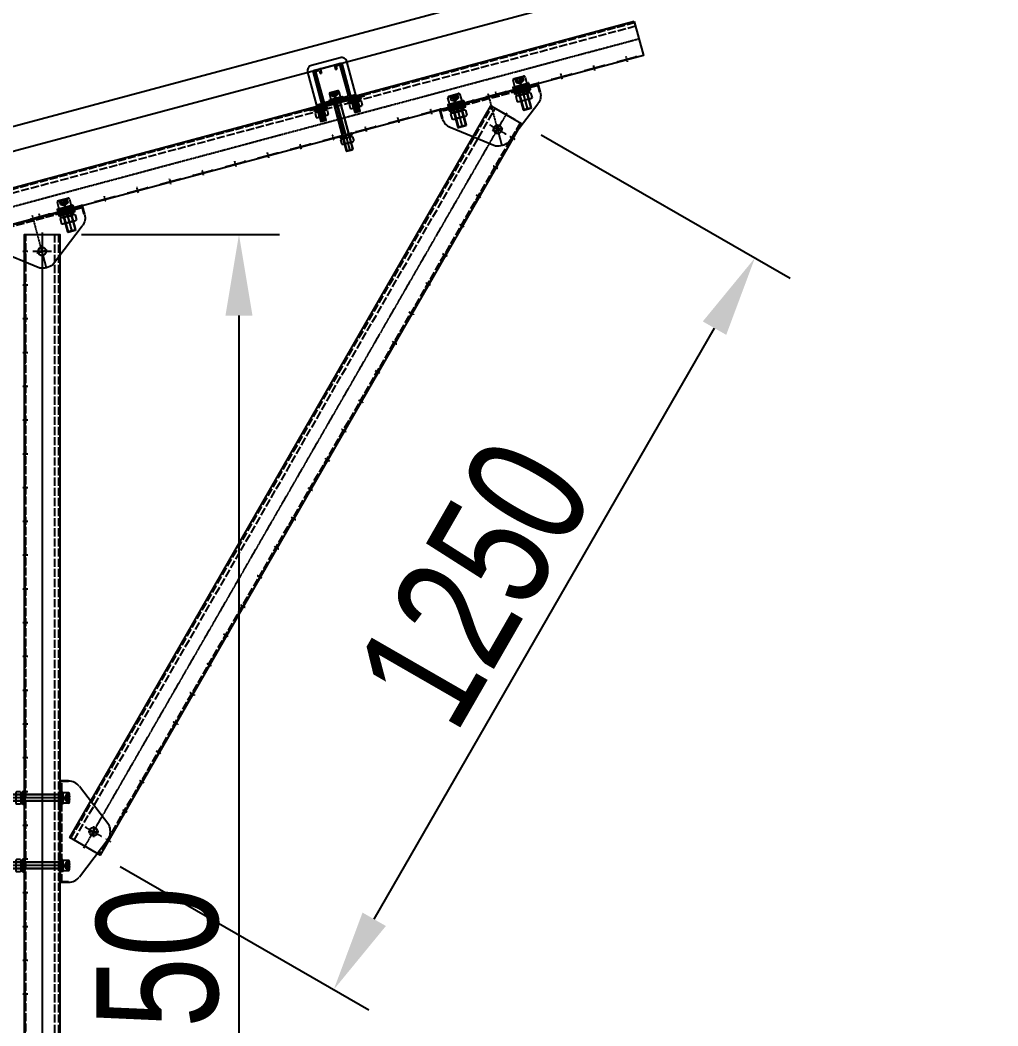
# Model space of a CAD drawing. Header units: millimetres. Extents: x -14454 to 167453, y -24 to 28032.
# Drawn here: x 49804 to 50998, y 24667 to 25894 of the extents above; entities that cross this region are included whole.
import ezdxf

# ---------------------------------------------------------------- set-up
doc = ezdxf.new("R2010")
doc.units = ezdxf.units.MM
for name, pattern in [('$0$CONTINUOUS1', [0]), ('ACAD_ISO02W100', [15, 12, -3]), ('CENTER', [50.8, 31.75, -6.35, 6.35, -6.35]), ('CENTER2', [1.125, 0.75, -0.125, 0.125, -0.125]), ('CONTINUOUS1', [0]), ('DASH', [0.35, 0.25, -0.1]), ('DASHED', [19.05, 12.7, -6.35])]:
    doc.linetypes.add(name, pattern=pattern)
for name, color, linetype in [('$0$003_THICK', 7, '$0$CONTINUOUS1'), ('003_THICK', 7, 'CONTINUOUS1'), ('cushician', 7, 'Continuous'), ('CY_生产图', 7, 'Continuous'), ('E-BUSB', 1, 'Continuous'), ('中心线', 1, 'CENTER2'), ('图块替换', 7, 'Continuous'), ('粗线', 7, 'Continuous'), ('组件', 4, 'Continuous'), ('细线', 3, 'DASH'), ('虚线', 3, 'ACAD_ISO02W100')]:
    doc.layers.add(name, color=color, linetype=linetype)
doc.layers.add('轮廓线', color=7, linetype='Continuous', lineweight=35)
doc.styles.add('标准', font='MS PGothic.ttf', dxfattribs={"width": 0.8})
doc.dimstyles.new('plan', dxfattribs={"dimscale": 60, "dimtxt": 3, "dimasz": 1, "dimexe": 1, "dimexo": 1, "dimgap": 0.5, "dimtad": 1, "dimdec": 0, "dimzin": 0, "dimdsep": 46, "dimtxsty": '标准', "dimcen": 0, "dimclrd": 3, "dimclre": 3, "dimclrt": 7, "dimadec": 0, "dimazin": 0, "dimtfac": 1, "dimtdec": 0, "dimtofl": 0, "dimtmove": 0, "dimatfit": 3, "dimfxl": 0, "dimtolj": 1, "dimtzin": 0, "dimlwe": -1, "dimarcsym": 0})

# ---------------------------------------------------------------- blocks, each defined once
blk = doc.blocks.new('*D376')
at = {"color": 3, "transparency": 16777216}
for p, q in [((37185.5, -756), (37098.7, -517.5)), ((35776, -1269.3), (35689.1, -1030.5))]:
    blk.add_line(p, q, dxfattribs=at)
at = {"color": 3, "lineweight": -2, "transparency": 16777216}
blk.add_line((35766, -1066.4), (37062.8, -594.4), dxfattribs=at)
at = {"color": 3, "transparency": 16777216}
for points in [[(37059.4, -585), (37066.2, -603.8), (37119.2, -573.9)], [(35762.6, -1057), (35769.4, -1075.8), (35709.6, -1086.9)]]:
    blk.add_solid(points, dxfattribs=at)
at = {"layer": 'Defpoints', "color": 0, "transparency": 16777216}
for p in [(37119.2, -573.9), (37206, -812.3, 2.3), (35796.6, -1325.7, 2.3)]:
    blk.add_point(p, dxfattribs=at)
at = {"color": 7, "transparency": 16777216, "insert": (36373.4, -717.6), "char_height": 180, "attachment_point": 5, "rotation": 20, "style": '标准'}
blk.add_mtext('\\A1;1500', dxfattribs=at)
blk = doc.blocks.new('zj6510012312311A$C3C46345F')
at = {"layer": '粗线'}
for p, q in [((0, 51), (0, 1)), ((1, 52), (9, 52)), ((2, 49), (2, 3)), ((3, 50), (7, 50)), ((8, 49), (8, 44.9)), ((8, 44.9), (10, 44.9)), ((10, 51), (10, 44.9)), ((31.3, 51), (31.3, 44.9)), ((31.3, 44.9), (33.3, 44.9)), ((32.3, 52), (40.3, 52)), ((33.3, 49), (33.3, 44.9)), ((34.3, 50), (38.3, 50)), ((39.3, 49), (39.3, 3)), ((41.3, 51), (41.3, 1)), ((1, 0), (40.3, 0)), ((3, 2), (38.3, 2))]:
    blk.add_line(p, q, dxfattribs=at)
for centre, start, end in [((1, 51), 90, 180), ((3, 49), 90, 180), ((7, 49), 0, 90), ((9, 51), 0, 90), ((32.3, 51), 90, 180), ((34.3, 49), 90, 180), ((38.3, 49), 0, 90), ((40.3, 51), 0, 90), ((1, 1), 180, 270), ((3, 3), 180, 270), ((38.3, 3), 270, 0), ((40.3, 1), 270, 0)]:
    blk.add_arc(centre, 1, start, end, dxfattribs=at)
blk = doc.blocks.new('zj6510012312311A$C67153D70')
at = {"layer": '003_THICK'}
for p, q in [((1, 7.2), (1, 0.8)), ((3.3, 8), (17.1, 8)), ((5.6, 7.2), (5.6, 0.8)), ((14.8, 7.2), (14.8, 0.8)), ((19.4, 7.2), (19.4, 0.8)), ((3.3, 0), (17.1, 0))]:
    blk.add_line(p, q, dxfattribs=at)
for centre, radius, start, end in [((3.3, 4.4), 3.66, 50.8833, 129.1167), ((3.3, 3.7), 3.66, 230.8833, 309.1167), ((10.2, -5.4), 13.4, 69.8555, 110.1445), ((10.2, 13.4), 13.4, 249.8555, 290.1445), ((17.1, 4.4), 3.66, 50.8833, 129.1167), ((17.1, 3.7), 3.66, 230.8833, 309.1167)]:
    blk.add_arc(centre, radius, start, end, dxfattribs=at)
at = {"layer": 'cushician'}
for p, q in [((2.2, 8), (2.2, 11)), ((2.2, 8), (18.2, 8)), ((18.2, 8), (18.2, 11))]:
    blk.add_line(p, q, dxfattribs=at)
blk.add_lwpolyline([(0, 13), (20, 13), (20, 11), (0, 11)], close=True, dxfattribs=at)
at = {"layer": '细线', "color": 2}
for p, q in [((8.3, 8), (10, 11)), ((9.7, 8), (11.4, 11))]:
    blk.add_line(p, q, dxfattribs=at)
blk = doc.blocks.new('zj65100竖装压块')
for p, q in [((291899.2, 884520.6, 0), (291899.2, 884520.6, 0)), ((291908.8, 884487.7, 0), (291908.8, 884479.4, 0)), ((291908.8, 884479.4, 0), (291923.8, 884479.4, 0)), ((291922.1, 884489.4, 0), (291910.5, 884489.4, 0)), ((291911.3, 884479.4, 0), (291911.3, 884400.2, 0)), ((291916.3, 884489.4, 0), (291916.3, 884489.4, 0)), ((291921.3, 884479.4, 0), (291921.3, 884400.2, 0)), ((291923.8, 884479.4, 0), (291923.8, 884487.7, 0)), ((291911.3, 884476.9, 0), (291921.3, 884476.9, 0)), ((291911.3, 884400.2, 0), (291921.3, 884400.2, 0)), ((291911.3, 884400.2, 0), (291911.9, 884399.4, 0)), ((291911.9, 884399.4, 0), (291920.7, 884399.4, 0)), ((291921.3, 884400.2, 0), (291920.7, 884399.4, 0))]:
    blk.add_line(p, q)
at = {"color": 3}
for p, q in [((291911.9, 884476.9, 0), (291911.3, 884479.4, 0)), ((291920.7, 884476.9, 0), (291921.3, 884479.4, 0)), ((291911.9, 884476.9, 0), (291911.9, 884400.2, 0)), ((291920.7, 884476.9, 0), (291920.7, 884400.2, 0))]:
    blk.add_line(p, q, dxfattribs=at)
at = {"color": 3, "linetype": 'DASHED'}
for p, q in [((291911.5, 884484.4, 0), (291911.5, 884489.4, 0)), ((291911.5, 884484.4, 0), (291916.3, 884481.6, 0)), ((291913.9, 884489.4, 0), (291913.9, 884484.4, 0)), ((291921.1, 884484.4, 0), (291916.3, 884481.6, 0)), ((291918.7, 884489.4, 0), (291918.7, 884484.4, 0)), ((291921.1, 884489.4, 0), (291921.1, 884484.4, 0))]:
    blk.add_line(p, q, dxfattribs=at)
at = {"color": 1, "linetype": 'CENTER', "ltscale": 9}
blk.add_line((291916.3, 884489.4, 0), (291916.3, 884399.4, 0), dxfattribs=at)
at = {"elevation": 0}
blk.add_lwpolyline([(291906.3, 884479.4), (291926.3, 884479.4), (291926.3, 884477.7), (291906.3, 884477.7)], close=True, dxfattribs=at)
for centre, start, end in [((291910.5, 884487.7, 0), 90, 180), ((291922.1, 884487.7, 0), 0, 90)]:
    blk.add_arc(centre, 1.67, start, end)
at = {"color": 3, "linetype": 'DASHED'}
for centre in [(291916.3, 884494.1, 0), (291916.3, 884489.1, 0)]:
    blk.add_arc(centre, 5.32, 243.0947, 296.9053, dxfattribs=at)
at = {"layer": 'E-BUSB'}
blk.add_line((291916.3, 884476, 0), (291916.3, 884399.4, 0), dxfattribs=at)
at = {"layer": '粗线'}
for name, p in [('zj6510012312311A$C3C46345F', (291895.7, 884475.7, 0)), ('zj6510012312311A$C67153D70', (291906.3, 884410.7, 0))]:
    blk.add_blockref(name, p, dxfattribs=at)
blk = doc.blocks.new('zj65100VFDFDBGdgrtedfghM8X105U型压块螺栓')
for p, q in [((-2155796166.540478, -2296044651.556607), (-2155796174.540479, -2296044651.556607)), ((-2155796166.540478, -2296044652.556607), (-2155796174.540479, -2296044652.556607)), ((-2155796166.540478, -2296044653.556607), (-2155796174.540479, -2296044653.556607)), ((-2155796166.540478, -2296044654.556606), (-2155796174.540479, -2296044654.556606)), ((-2155796166.540478, -2296044655.556607), (-2155796174.540479, -2296044655.556607)), ((-2155796166.540478, -2296044656.556607), (-2155796174.540479, -2296044656.556607)), ((-2155796114.540479, -2296044652.556608), (-2155796122.540479, -2296044652.556607)), ((-2155796114.540478, -2296044653.556607), (-2155796122.540479, -2296044653.556606)), ((-2155796114.540478, -2296044654.556606), (-2155796122.540479, -2296044654.556606)), ((-2155796114.540478, -2296044656.556607), (-2155796122.540479, -2296044656.556607)), ((-2155796114.540478, -2296044651.556607), (-2155796122.540478, -2296044651.556607)), ((-2155796114.540479, -2296044655.556607), (-2155796122.540478, -2296044655.556607)), ((-2155796166.540478, -2296044659.556607), (-2155796174.540479, -2296044659.556607)), ((-2155796166.540478, -2296044660.556607), (-2155796174.540479, -2296044660.556607)), ((-2155796166.540478, -2296044661.556607), (-2155796174.540479, -2296044661.556607)), ((-2155796166.540478, -2296044662.556606), (-2155796174.540479, -2296044662.556606)), ((-2155796166.540478, -2296044664.556606), (-2155796174.540479, -2296044664.556607)), ((-2155796166.540478, -2296044668.556607), (-2155796174.540479, -2296044668.556607)), ((-2155796166.540478, -2296044669.556607), (-2155796174.540479, -2296044669.556607)), ((-2155796166.540478, -2296044670.556606), (-2155796174.540479, -2296044670.556606)), ((-2155796166.540478, -2296044671.556606), (-2155796174.540479, -2296044671.556607)), ((-2155796166.540478, -2296044657.556608), (-2155796174.540478, -2296044657.556607)), ((-2155796166.540478, -2296044658.556607), (-2155796174.540478, -2296044658.556607)), ((-2155796166.540479, -2296044663.556607), (-2155796174.540478, -2296044663.556607)), ((-2155796166.540478, -2296044665.556607), (-2155796174.540478, -2296044665.556608)), ((-2155796166.540478, -2296044666.556607), (-2155796174.540478, -2296044666.556607)), ((-2155796166.540478, -2296044667.556607), (-2155796174.540478, -2296044667.556607)), ((-2155796114.540479, -2296044657.556608), (-2155796122.540479, -2296044657.556607)), ((-2155796114.540478, -2296044659.556607), (-2155796122.540479, -2296044659.556607)), ((-2155796114.540479, -2296044660.556607), (-2155796122.540479, -2296044660.556607)), ((-2155796114.540478, -2296044665.556608), (-2155796122.540479, -2296044665.556607)), ((-2155796114.540478, -2296044666.556607), (-2155796122.540479, -2296044666.556607)), ((-2155796114.540479, -2296044671.556607), (-2155796122.540479, -2296044671.556606)), ((-2155796114.540478, -2296044658.556607), (-2155796122.540478, -2296044658.556607)), ((-2155796114.540479, -2296044661.556607), (-2155796122.540478, -2296044661.556606)), ((-2155796114.540478, -2296044662.556606), (-2155796122.540478, -2296044662.556606)), ((-2155796114.540478, -2296044663.556607), (-2155796122.540478, -2296044663.556607)), ((-2155796114.540478, -2296044664.556607), (-2155796122.540478, -2296044664.556607)), ((-2155796114.540478, -2296044667.556607), (-2155796122.540478, -2296044667.556607)), ((-2155796114.540479, -2296044668.556607), (-2155796122.540478, -2296044668.556607)), ((-2155796114.540479, -2296044669.556607), (-2155796122.540478, -2296044669.556607)), ((-2155796114.540478, -2296044670.556607), (-2155796122.540478, -2296044670.556606)), ((-2155796166.540478, -2296044672.556607), (-2155796174.540479, -2296044672.556606)), ((-2155796166.540478, -2296044673.556606), (-2155796174.540479, -2296044673.556607)), ((-2155796166.540478, -2296044674.556607), (-2155796174.540478, -2296044674.556608)), ((-2155796166.540479, -2296044675.556607), (-2155796174.540478, -2296044675.556607)), ((-2155796114.540478, -2296044672.556607), (-2155796122.540479, -2296044672.556607)), ((-2155796114.540478, -2296044675.556608), (-2155796122.540479, -2296044675.556607)), ((-2155796114.540478, -2296044673.556607), (-2155796122.540478, -2296044673.556607)), ((-2155796114.540478, -2296044674.556608), (-2155796122.540478, -2296044674.556607))]:
    blk.add_line(p, q)
blk.add_lwpolyline([(-2155796122.540479, -2296044676.584091), (-2155796114.540478, -2296044676.584092), (-2155796114.540478, -2296044600.556607, 0.4142135624), (-2155796122.540479, -2296044592.556607), (-2155796166.540478, -2296044592.556607, 0.4142135624), (-2155796174.540479, -2296044600.556607), (-2155796174.540479, -2296044676.584093), (-2155796166.540478, -2296044676.584092), (-2155796166.540478, -2296044601.556607, -0.4142135592), (-2155796165.540479, -2296044600.556607), (-2155796123.540479, -2296044600.556606, -0.4142135656), (-2155796122.540478, -2296044601.556607), (-2155796122.540478, -2296044676.584093)], format="xyb")
blk = doc.blocks.new('zj65100VFDFDBGdgrtedfghA$C67153D70')
at = {"layer": '003_THICK'}
for p, q in [((1, 7.2), (1, 0.8)), ((3.3, 8), (17.1, 8)), ((5.6, 7.2), (5.6, 0.8)), ((14.8, 7.2), (14.8, 0.8)), ((19.4, 7.2), (19.4, 0.8)), ((3.3, 0), (17.1, 0))]:
    blk.add_line(p, q, dxfattribs=at)
for centre, radius, start, end in [((3.3, 4.4), 3.66, 50.8833, 129.1167), ((3.3, 3.7), 3.66, 230.8833, 309.1167), ((10.2, -5.4), 13.4, 69.8555, 110.1445), ((10.2, 13.4), 13.4, 249.8555, 290.1445), ((17.1, 4.4), 3.66, 50.8833, 129.1167), ((17.1, 3.7), 3.66, 230.8833, 309.1167)]:
    blk.add_arc(centre, radius, start, end, dxfattribs=at)
at = {"layer": 'cushician'}
for p, q in [((2.2, 8), (2.2, 11)), ((2.2, 8), (18.2, 8)), ((18.2, 8), (18.2, 11))]:
    blk.add_line(p, q, dxfattribs=at)
blk.add_lwpolyline([(0, 13), (20, 13), (20, 11), (0, 11)], close=True, dxfattribs=at)
at = {"layer": '细线', "color": 2}
for p, q in [((8.3, 8), (10, 11)), ((9.7, 8), (11.4, 11))]:
    blk.add_line(p, q, dxfattribs=at)
blk = doc.blocks.new('zj65100VFDFDBGdgrtedfghYABAN')
for p, q in [((-27.1, -61.1), (54, -39.4)), ((-26.6, -63), (54.5, -41.3)), ((54.5, -41.3), (54, -39.4)), ((-27.1, -61.1), (-26.6, -63))]:
    blk.add_line(p, q)
at = {"rotation": 15.00001912494984}
blk.add_blockref('zj65100VFDFDBGdgrtedfghM8X105U型压块螺栓', (1488078174.1, 2775770376.2), dxfattribs=at)
at = {"layer": '粗线', "rotation": 15.00001912494987}
for p in [(32.8, -60.6), (-17.4, -74.1)]:
    blk.add_blockref('zj65100VFDFDBGdgrtedfghA$C67153D70', p, dxfattribs=at)
blk = doc.blocks.new('zj65100压板组合')
blk.add_line((35843.9, -1455.7, -11.8), (35826.6, -1408.2, -16.4))
at = {"extrusion": (-8.31842e-08, -3.4456e-08, 1), "rotation": 4.99998075181172}
blk.add_blockref('zj65100VFDFDBGdgrtedfghYABAN', (35810.4, -1360.9, -11.7), dxfattribs=at)
at = {"layer": '图块替换', "rotation": 19.99999975941452}
blk.add_blockref('zj65100竖装压块', (64024.5, -932384.4, -23.8), dxfattribs=at)
blk = doc.blocks.new('*D379')
at = {"color": 3, "lineweight": -2, "transparency": 16777216}
for p, q in [((120412.3, 624), (121014.5, 785.4)), ((120062.1, 530.2), (120296.3, 593))]:
    blk.add_line(p, q, dxfattribs=at)
at = {"color": 3, "transparency": 16777216}
for p, q in [((120462.9, 434.8), (120396.7, 682)), ((119996.4, 311.7), (119930.7, 557.1))]:
    blk.add_line(p, q, dxfattribs=at)
for points in [[(120291.2, 612.3), (120301.5, 573.6), (120412.3, 624)], [(120056.9, 549.5), (120067.3, 510.9), (119946.2, 499.1)]]:
    blk.add_solid(points, dxfattribs=at)
at = {"layer": 'Defpoints', "color": 0, "transparency": 16777216}
for p in [(120412.3, 624), (120478.5, 376.9, 0.2), (120012, 253.7, 2.3)]:
    blk.add_point(p, dxfattribs=at)
at = {"color": 7, "transparency": 16777216, "insert": (120740.3, 836.1), "char_height": 180, "attachment_point": 5, "rotation": 15, "style": '标准'}
blk.add_mtext('\\A1;482.5', dxfattribs=at)
blk = doc.blocks.new('*D383')
at = {"color": 3, "transparency": 16777216}
for p, q in [((120464.4, 329.2), (120176.7, 1401.9)), ((118146.3, -292.4), (117858.6, 780.3))]:
    blk.add_line(p, q, dxfattribs=at)
at = {"color": 3, "lineweight": -2, "transparency": 16777216}
blk.add_line((117990.1, 753.5), (120076.4, 1312.9), dxfattribs=at)
at = {"color": 3, "transparency": 16777216}
for points in [[(120071.2, 1332.2), (120081.5, 1293.6), (120192.3, 1344)], [(117984.9, 772.8), (117995.3, 734.2), (117874.2, 722.4)]]:
    blk.add_solid(points, dxfattribs=at)
at = {"layer": 'Defpoints', "color": 0, "transparency": 16777216}
for p in [(120192.3, 1344), (120479.9, 271.3, 0.1), (118161.8, -350.3, 0.1)]:
    blk.add_point(p, dxfattribs=at)
at = {"color": 7, "transparency": 16777216, "insert": (119002.1, 1149.1), "char_height": 180, "attachment_point": 5, "rotation": 15.0107, "style": '标准'}
blk.add_mtext('\\A1;2400', dxfattribs=at)
blk = doc.blocks.new('zj65100ZDFRWGdgrtedfghWDVBTBXDVDFGTHTRFGTRHdghjdgyuA$C67153D70')
at = {"layer": '003_THICK'}
for p, q in [((1, 7.2), (1, 0.8)), ((3.3, 8), (17.1, 8)), ((5.6, 7.2), (5.6, 0.8)), ((14.8, 7.2), (14.8, 0.8)), ((19.4, 7.2), (19.4, 0.8)), ((3.3, 0), (17.1, 0))]:
    blk.add_line(p, q, dxfattribs=at)
for centre, radius, start, end in [((3.3, 4.4), 3.66, 50.8833, 129.1167), ((3.3, 3.7), 3.66, 230.8833, 309.1167), ((10.2, -5.4), 13.4, 69.8555, 110.1445), ((10.2, 13.4), 13.4, 249.8555, 290.1445), ((17.1, 4.4), 3.66, 50.8833, 129.1167), ((17.1, 3.7), 3.66, 230.8833, 309.1167)]:
    blk.add_arc(centre, radius, start, end, dxfattribs=at)
at = {"layer": 'cushician'}
for p, q in [((2.2, 8), (2.2, 11)), ((2.2, 8), (18.2, 8)), ((18.2, 8), (18.2, 11))]:
    blk.add_line(p, q, dxfattribs=at)
blk.add_lwpolyline([(0, 13), (20, 13), (20, 11), (0, 11)], close=True, dxfattribs=at)
at = {"layer": '细线', "color": 2}
for p, q in [((8.3, 8), (10, 11)), ((9.7, 8), (11.4, 11))]:
    blk.add_line(p, q, dxfattribs=at)
blk = doc.blocks.new('zj65100ZDFRWGDSFGFG')
for p, q in [((-48.3, 6.2), (-49.3, 5.4)), ((-49.3, -5.4), (-49.3, 5.4)), ((-48.3, -6.2), (-48.3, 6.2)), ((-12.3, 6.2), (-48.3, 6.2)), ((-15.4, -6.2), (-15.4, 6.2)), ((-12.3, 9.2), (-2.1, 9.2)), ((-12.3, -9.2), (-12.3, 9.2)), ((0, 7.2), (0, -7.2)), ((0, 0), (0, 0)), ((-48.3, -6.2), (-49.3, -5.4)), ((-12.3, -6.2), (-48.3, -6.2)), ((-2.1, -9.2), (-12.3, -9.2))]:
    blk.add_line(p, q)
at = {"color": 1, "linetype": 'CENTER', "ltscale": 9}
blk.add_line((0, 0), (-49.3, 0), dxfattribs=at)
at = {"color": 3}
for p, q in [((-15.4, 5.4), (-48.3, 5.4)), ((-15.4, 5.4), (-12.3, 6.2)), ((-15.4, -5.4), (-48.3, -5.4)), ((-15.4, -5.4), (-12.3, -6.2))]:
    blk.add_line(p, q, dxfattribs=at)
at = {"color": 3, "linetype": 'DASHED'}
for p, q in [((-6.2, 5.9), (-9.6, 0)), ((0, 5.9), (-6.2, 5.9)), ((0, 3), (-6.2, 3)), ((-6.2, -5.9), (-9.6, 0)), ((0, -3), (-6.2, -3)), ((-6.2, -5.9), (0, -5.9))]:
    blk.add_line(p, q, dxfattribs=at)
at = {"elevation": 0}
blk.add_lwpolyline([(-12.3, -12.3), (-12.3, 12.3), (-14.4, 12.3), (-14.4, -12.3)], close=True, dxfattribs=at)
at = {"color": 3, "linetype": 'DASHED'}
for centre in [(-0.3, 0), (5.8, 0)]:
    blk.add_arc(centre, 6.55, 153.0947, 206.9053, dxfattribs=at)
for centre, start, end in [((-2.1, 7.2), 0, 90), ((-2.1, -7.2), 270, 0)]:
    blk.add_arc(centre, 2.05, start, end)
at = {"layer": 'E-BUSB'}
blk.add_line((-16.4, 0), (-49.3, 0, 0), dxfattribs=at)
blk = doc.blocks.new('zj65100xx铰接件')
at = {"color": 2, "const_width": 3}
for points in [[(-2153537970.59726, -2295827559.698594), (-2153537945.597261, -2295827559.698595)], [(-2153537870.59726, -2295827559.698595), (-2153537845.59726, -2295827559.698594)]]:
    blk.add_lwpolyline(points, dxfattribs=at)
for points in [[(-2153537970.59726, -2295827558.198595), (-2153537945.59726, -2295827558.198594), (-2153537945.59726, -2295827561.198595), (-2153537970.59726, -2295827561.198596)], [(-2153537870.59726, -2295827558.198595), (-2153537845.59726, -2295827558.198595), (-2153537845.59726, -2295827561.198595), (-2153537870.59726, -2295827561.198596)]]:
    blk.add_lwpolyline(points, close=True)
blk.add_circle((-2153537908.09726, -2295827511.198595), 6)
at = {"layer": '中心线', "ltscale": 0.8}
for p, q in [((-2153537908.09726, -2295827486.198596), (-2153537908.09726, -2295827566.198595)), ((-2153537916.09726, -2295827511.198595), (-2153537900.09726, -2295827511.198595)), ((-2153537908.09726, -2295827503.198595), (-2153537908.09726, -2295827519.198595))]:
    blk.add_line(p, q, dxfattribs=at)
at = {"layer": '中心线', "ltscale": 0.5}
for p, q in [((-2153537970.59726, -2295827558.198595), (-2153537970.59726, -2295827561.198596)), ((-2153537958.09726, -2295827551.55407), (-2153537958.09726, -2295827567.675128)), ((-2153537945.59726, -2295827558.198594), (-2153537945.59726, -2295827561.198595)), ((-2153537870.59726, -2295827558.198595), (-2153537870.59726, -2295827561.198596)), ((-2153537858.09726, -2295827551.690664), (-2153537858.09726, -2295827567.811723)), ((-2153537845.59726, -2295827558.198595), (-2153537845.59726, -2295827561.198595))]:
    blk.add_line(p, q, dxfattribs=at)
at = {"layer": '粗线'}
for p, q in [((-2153537917.987519, -2295827488.238134), (-2153537975.272489, -2295827532.194437)), ((-2153537898.207001, -2295827488.238134), (-2153537840.922031, -2295827532.194437))]:
    blk.add_line(p, q, dxfattribs=at)
for centre, radius, start, end in [((-2153537908.09726, -2295827511.198595), 25, 66.695899754, 113.304070619), ((-2153537963.09726, -2295827548.061503), 20, 127.499981619, 180), ((-2153537853.09726, -2295827548.061503), 20, 0, 52.500012963)]:
    blk.add_arc(centre, radius, start, end, dxfattribs=at)
at = {"layer": '虚线'}
blk.add_line((-2153537833.09726, -2295827558.198595), (-2153537983.09726, -2295827558.198595), dxfattribs=at)
at = {"layer": '轮廓线'}
for p, q in [((-2153537983.09726, -2295827548.061502), (-2153537983.09726, -2295827561.198596)), ((-2153537833.097261, -2295827548.061503), (-2153537833.09726, -2295827561.198596)), ((-2153537983.09726, -2295827561.198596), (-2153537833.09726, -2295827561.198596))]:
    blk.add_line(p, q, dxfattribs=at)
at = {"xscale": -1, "rotation": 90.00001030603163}
for p in [(-2153537958.097258, -2295827577.57193, 0), (-2153537858.097258, -2295827577.57193, 0)]:
    blk.add_blockref('zj65100ZDFRWGDSFGFG', p, dxfattribs=at)
at = {"layer": '粗线', "xscale": 1.232000193967497, "yscale": 1.232000193967497, "zscale": 1.232000193967497, "rotation": 180.0000057232714}
for p in [(-2153537945.77708, -2295827542.133375, -0.000062), (-2153537845.77708, -2295827542.133375, -0.000062)]:
    blk.add_blockref('zj65100ZDFRWGdgrtedfghWDVBTBXDVDFGTHTRFGTRHdghjdgyuA$C67153D70', p, dxfattribs=at)
blk = doc.blocks.new('*D423')
at = {"layer": '$0$003_THICK', "color": 3, "transparency": 16777216}
for p, q in [((8094.5, 3591.4), (8387.5, 3591.4)), ((8093, 1241.4), (8387.5, 1241.4))]:
    blk.add_line(p, q, dxfattribs=at)
at = {"layer": '$0$003_THICK', "color": 3, "lineweight": -2, "transparency": 16777216}
blk.add_line((8327.5, 3471.4), (8327.5, 1361.4), dxfattribs=at)
at = {"layer": '$0$003_THICK', "color": 3, "transparency": 16777216}
for points in [[(8307.5, 3471.4), (8347.5, 3471.4), (8327.5, 3591.4)], [(8307.5, 1361.4), (8347.5, 1361.4), (8327.5, 1241.4)]]:
    blk.add_solid(points, dxfattribs=at)
at = {"layer": 'Defpoints', "color": 0, "transparency": 16777216}
for p in [(8034.5, 3591.4, 4.3), (8033, 1241.4, 4.3), (8327.5, 1241.4)]:
    blk.add_point(p, dxfattribs=at)
at = {"layer": '$0$003_THICK', "color": 7, "transparency": 16777216, "insert": (8207.5, 2416.4), "char_height": 180, "attachment_point": 5, "rotation": 90, "style": '标准'}
blk.add_mtext('\\A1;2350', dxfattribs=at)
blk = doc.blocks.new('zj65100ULZ 2350')
at = {"elevation": -2.4}
blk.add_lwpolyline([(119871.6, -29554.9), (119819.6, -29554.9), (119819.6, -27204.9), (119871.6, -27204.9)], close=True, dxfattribs=at)
at = {"color": 3, "const_width": 2, "elevation": -2.4}
for points in [[(119820.6, -27214.9), (119820.6, -27244.9)], [(119820.6, -27214.9), (119820.6, -27244.9)], [(119820.6, -27214.9), (119820.6, -27244.9)], [(119820.6, -27264.9), (119820.6, -27294.9)], [(119820.6, -27314.9), (119820.6, -27344.9)], [(119820.6, -27364.9), (119820.6, -27394.9)], [(119820.6, -27414.9), (119820.6, -27444.9)], [(119820.6, -27464.9), (119820.6, -27494.9)], [(119820.6, -27514.9), (119820.6, -27544.9)], [(119820.6, -27564.9), (119820.6, -27594.9)], [(119820.6, -27614.9), (119820.6, -27644.9)], [(119820.6, -27664.9), (119820.6, -27694.9)], [(119820.6, -27714.9), (119820.6, -27744.9)], [(119820.6, -27764.9), (119820.6, -27794.9)], [(119820.6, -27814.9), (119820.6, -27844.9)], [(119820.6, -27864.9), (119820.6, -27894.9)], [(119820.6, -27914.9), (119820.6, -27944.9)], [(119820.6, -27964.9), (119820.6, -27994.9)], [(119820.6, -28014.9), (119820.6, -28044.9)], [(119820.6, -28064.9), (119820.6, -28094.9)], [(119820.6, -28114.9), (119820.6, -28144.9)], [(119820.6, -28164.9), (119820.6, -28194.9)], [(119820.6, -28214.9), (119820.6, -28244.9)], [(119820.6, -28264.9), (119820.6, -28294.9)], [(119820.6, -28314.9), (119820.6, -28344.9)], [(119820.6, -28364.9), (119820.6, -28394.9)]]:
    blk.add_lwpolyline(points, dxfattribs=at)
blk.add_circle((119845.6, -27229.9, -2.4), 6)
at = {"layer": '中心线'}
for p, q in [((119845.6, -27201.9, -2.4), (119845.6, -29557.9, -2.4)), ((119821.6, -27214.9, -2.4), (119819.6, -27214.9, -2.4)), ((119821.6, -27214.9, -2.4), (119819.6, -27214.9, -2.4)), ((119821.6, -27214.9, -2.4), (119819.6, -27214.9, -2.4)), ((119824.6, -27229.9, -2.4), (119816.6, -27229.9, -2.4)), ((119824.6, -27229.9, -2.4), (119816.6, -27229.9, -2.4)), ((119824.6, -27229.9, -2.4), (119816.6, -27229.9, -2.4)), ((119859.6, -27229.9, -2.4), (119831.6, -27229.9, -2.4)), ((119819.6, -27244.9, -2.4), (119821.6, -27244.9, -2.4)), ((119819.6, -27244.9, -2.4), (119821.6, -27244.9, -2.4)), ((119819.6, -27244.9, -2.4), (119821.6, -27244.9, -2.4)), ((119821.6, -27264.9, -2.4), (119819.6, -27264.9, -2.4)), ((119824.6, -27279.9, -2.4), (119816.6, -27279.9, -2.4)), ((119819.6, -27294.9, -2.4), (119821.6, -27294.9, -2.4)), ((119821.6, -27314.9, -2.4), (119819.6, -27314.9, -2.4)), ((119824.6, -27329.9, -2.4), (119816.6, -27329.9, -2.4)), ((119819.6, -27344.9, -2.4), (119821.6, -27344.9, -2.4)), ((119821.6, -27364.9, -2.4), (119819.6, -27364.9, -2.4)), ((119824.6, -27379.9, -2.4), (119816.6, -27379.9, -2.4)), ((119819.6, -27394.9, -2.4), (119821.6, -27394.9, -2.4)), ((119821.6, -27414.9, -2.4), (119819.6, -27414.9, -2.4)), ((119824.6, -27429.9, -2.4), (119816.6, -27429.9, -2.4)), ((119819.6, -27444.9, -2.4), (119821.6, -27444.9, -2.4)), ((119821.6, -27464.9, -2.4), (119819.6, -27464.9, -2.4)), ((119824.6, -27479.9, -2.4), (119816.6, -27479.9, -2.4)), ((119819.6, -27494.9, -2.4), (119821.6, -27494.9, -2.4)), ((119821.6, -27514.9, -2.4), (119819.6, -27514.9, -2.4)), ((119824.6, -27529.9, -2.4), (119816.6, -27529.9, -2.4)), ((119819.6, -27544.9, -2.4), (119821.6, -27544.9, -2.4)), ((119821.6, -27564.9, -2.4), (119819.6, -27564.9, -2.4)), ((119824.6, -27579.9, -2.4), (119816.6, -27579.9, -2.4)), ((119819.6, -27594.9, -2.4), (119821.6, -27594.9, -2.4)), ((119821.6, -27614.9, -2.4), (119819.6, -27614.9, -2.4)), ((119824.6, -27629.9, -2.4), (119816.6, -27629.9, -2.4)), ((119819.6, -27644.9, -2.4), (119821.6, -27644.9, -2.4)), ((119821.6, -27664.9, -2.4), (119819.6, -27664.9, -2.4)), ((119824.6, -27679.9, -2.4), (119816.6, -27679.9, -2.4)), ((119819.6, -27694.9, -2.4), (119821.6, -27694.9, -2.4)), ((119821.6, -27714.9, -2.4), (119819.6, -27714.9, -2.4)), ((119824.6, -27729.9, -2.4), (119816.6, -27729.9, -2.4)), ((119819.6, -27744.9, -2.4), (119821.6, -27744.9, -2.4)), ((119821.6, -27764.9, -2.4), (119819.6, -27764.9, -2.4)), ((119824.6, -27779.9, -2.4), (119816.6, -27779.9, -2.4)), ((119819.6, -27794.9, -2.4), (119821.6, -27794.9, -2.4)), ((119821.6, -27814.9, -2.4), (119819.6, -27814.9, -2.4)), ((119824.6, -27829.9, -2.4), (119816.6, -27829.9, -2.4)), ((119819.6, -27844.9, -2.4), (119821.6, -27844.9, -2.4)), ((119821.6, -27864.9, -2.4), (119819.6, -27864.9, -2.4)), ((119824.6, -27879.9, -2.4), (119816.6, -27879.9, -2.4)), ((119819.6, -27894.9, -2.4), (119821.6, -27894.9, -2.4)), ((119821.6, -27914.9, -2.4), (119819.6, -27914.9, -2.4)), ((119824.6, -27929.9, -2.4), (119816.6, -27929.9, -2.4)), ((119819.6, -27944.9, -2.4), (119821.6, -27944.9, -2.4)), ((119821.6, -27964.9, -2.4), (119819.6, -27964.9, -2.4)), ((119824.6, -27979.9, -2.4), (119816.6, -27979.9, -2.4)), ((119819.6, -27994.9, -2.4), (119821.6, -27994.9, -2.4)), ((119821.6, -28014.9, -2.4), (119819.6, -28014.9, -2.4)), ((119824.6, -28029.9, -2.4), (119816.6, -28029.9, -2.4)), ((119819.6, -28044.9, -2.4), (119821.6, -28044.9, -2.4)), ((119821.6, -28064.9, -2.4), (119819.6, -28064.9, -2.4)), ((119824.6, -28079.9, -2.4), (119816.6, -28079.9, -2.4)), ((119819.6, -28094.9, -2.4), (119821.6, -28094.9, -2.4)), ((119821.6, -28114.9, -2.4), (119819.6, -28114.9, -2.4)), ((119824.6, -28129.9, -2.4), (119816.6, -28129.9, -2.4)), ((119819.6, -28144.9, -2.4), (119821.6, -28144.9, -2.4)), ((119821.6, -28164.9, -2.4), (119819.6, -28164.9, -2.4)), ((119824.6, -28179.9, -2.4), (119816.6, -28179.9, -2.4)), ((119819.6, -28194.9, -2.4), (119821.6, -28194.9, -2.4)), ((119821.6, -28214.9, -2.4), (119819.6, -28214.9, -2.4)), ((119824.6, -28229.9, -2.4), (119816.6, -28229.9, -2.4)), ((119819.6, -28244.9, -2.4), (119821.6, -28244.9, -2.4)), ((119821.6, -28264.9, -2.4), (119819.6, -28264.9, -2.4)), ((119824.6, -28279.9, -2.4), (119816.6, -28279.9, -2.4)), ((119819.6, -28294.9, -2.4), (119821.6, -28294.9, -2.4)), ((119821.6, -28314.9, -2.4), (119819.6, -28314.9, -2.4)), ((119824.6, -28329.9, -2.4), (119816.6, -28329.9, -2.4)), ((119819.6, -28344.9, -2.4), (119821.6, -28344.9, -2.4)), ((119821.6, -28364.9, -2.4), (119819.6, -28364.9, -2.4))]:
    blk.add_line(p, q, dxfattribs=at)
at = {"layer": '虚线', "color": 3}
blk.add_line((119821.6, -29554.9, -2.4), (119821.6, -27204.9, -2.4), dxfattribs=at)
at = {"layer": '虚线'}
for p, q in [((119864.1, -27204.9, -2.4), (119864.1, -29554.9, -2.4)), ((119869.6, -27204.9, -2.4), (119869.6, -29554.9, -2.4))]:
    blk.add_line(p, q, dxfattribs=at)
blk = doc.blocks.new('zj65100A$C43CF2176')
for p, q in [((14.6, 90, 0), (2.9, 90, 0)), ((8.7, 90, 0), (8.7, 90, 0)), ((1.2, 88.3, 0), (1.2, 80, 0)), ((1.2, 80, 0), (16.2, 80, 0)), ((3.7, 80, 0), (3.7, 0.8, 0)), ((3.7, 77.5, 0), (13.7, 77.5, 0)), ((13.7, 80, 0), (13.7, 0.8, 0)), ((16.2, 80, 0), (16.2, 88.3, 0)), ((3.7, 0.8, 0), (13.7, 0.8, 0)), ((3.7, 0.8, 0), (4.4, 0, 0)), ((13.7, 0.8, 0), (13.1, 0, 0)), ((4.4, 0, 0), (13.1, 0, 0))]:
    blk.add_line(p, q)
at = {"color": 3, "linetype": 'DASHED'}
for p, q in [((3.9, 85, 0), (3.9, 90, 0)), ((6.3, 90, 0), (6.3, 85, 0)), ((11.2, 90, 0), (11.2, 85, 0)), ((13.6, 90, 0), (13.6, 85, 0)), ((3.9, 85, 0), (8.7, 82.2, 0)), ((13.6, 85, 0), (8.7, 82.2, 0))]:
    blk.add_line(p, q, dxfattribs=at)
at = {"color": 1, "linetype": 'CENTER', "ltscale": 9}
blk.add_line((8.7, 90, 0), (8.7, 0, 0), dxfattribs=at)
at = {"color": 3}
for p, q in [((4.4, 77.5, 0), (3.7, 80, 0)), ((4.4, 77.5, 0), (4.4, 0.8, 0)), ((13.1, 77.5, 0), (13.7, 80, 0)), ((13.1, 77.5, 0), (13.1, 0.8, 0))]:
    blk.add_line(p, q, dxfattribs=at)
at = {"elevation": 0}
blk.add_lwpolyline([(0, 80), (17.5, 80), (17.5, 78.3), (0, 78.3)], close=True, dxfattribs=at)
for centre, start, end in [((2.9, 88.3, 0), 90, 180), ((14.6, 88.3, 0), 0, 90)]:
    blk.add_arc(centre, 1.67, start, end)
at = {"color": 3, "linetype": 'DASHED'}
for centre in [(8.7, 94.7, 0), (8.7, 89.7, 0)]:
    blk.add_arc(centre, 5.32, 243.0947, 296.9053, dxfattribs=at)
at = {"layer": 'E-BUSB'}
blk.add_line((8.7, 76.7, 0), (8.7, 0, 0), dxfattribs=at)
blk = doc.blocks.new('zj65100A$C67153D70')
at = {"layer": '003_THICK'}
for p, q in [((1, 7.2), (1, 0.8)), ((3.3, 8), (17.1, 8)), ((5.6, 7.2), (5.6, 0.8)), ((14.8, 7.2), (14.8, 0.8)), ((19.4, 7.2), (19.4, 0.8)), ((3.3, 0), (17.1, 0))]:
    blk.add_line(p, q, dxfattribs=at)
for centre, radius, start, end in [((3.3, 4.4), 3.66, 50.8833, 129.1167), ((3.3, 3.7), 3.66, 230.8833, 309.1167), ((10.2, -5.4), 13.4, 69.8555, 110.1445), ((10.2, 13.4), 13.4, 249.8555, 290.1445), ((17.1, 4.4), 3.66, 50.8833, 129.1167), ((17.1, 3.7), 3.66, 230.8833, 309.1167)]:
    blk.add_arc(centre, radius, start, end, dxfattribs=at)
at = {"layer": 'cushician'}
for p, q in [((2.2, 8), (2.2, 11)), ((2.2, 8), (18.2, 8)), ((18.2, 8), (18.2, 11))]:
    blk.add_line(p, q, dxfattribs=at)
blk.add_lwpolyline([(0, 13), (20, 13), (20, 11), (0, 11)], close=True, dxfattribs=at)
at = {"layer": '细线', "color": 2}
for p, q in [((8.3, 8), (10, 11)), ((9.7, 8), (11.4, 11))]:
    blk.add_line(p, q, dxfattribs=at)
blk = doc.blocks.new('zj651001672052425', base_point=(37864, 7567.5))
blk.add_circle((37989.4, 7642.5, -24.4), 6)
at = {"layer": '中心线', "ltscale": 0.8}
for p, q in [((37997.4, 7642.5, -24.4), (37981.4, 7642.5, -24.4)), ((37989.4, 7650.5, -24.4), (37989.4, 7634.5, -24.4))]:
    blk.add_line(p, q, dxfattribs=at)
at = {"layer": '粗线'}
for p, q in [((38012.3, 7652.4, -24.4), (37968.4, 7709.6, -24.4)), ((38012.3, 7632.6, -24.4), (37968.4, 7575.3, -24.4))]:
    blk.add_line(p, q, dxfattribs=at)
for centre, radius, start, end in [((37952.5, 7697.5, -24.4), 20, 37.5, 90), ((37989.4, 7642.5, -24.4), 25, 336.696, 23.304), ((37952.5, 7587.5, -24.4), 20, 270, 322.5)]:
    blk.add_arc(centre, radius, start, end, dxfattribs=at)
at = {"layer": '虚线'}
blk.add_line((37942.4, 7567.5, -24.4), (37942.4, 7717.5, -24.4), dxfattribs=at)
at = {"layer": '轮廓线'}
for p, q in [((37952.5, 7717.5, -24.4), (37939.4, 7717.5, -24.4)), ((37939.4, 7717.5, -24.4), (37939.4, 7567.5, -24.4)), ((37952.5, 7567.5, -24.4), (37939.4, 7567.5, -24.4))]:
    blk.add_line(p, q, dxfattribs=at)
at = {"layer": '粗线', "rotation": 270.0000004698744}
for name, p in [('zj65100A$C43CF2176', (37864, 7701.2, -24.4)), ('zj65100A$C67153D70', (37874.3, 7702.5, -24.4)), ('zj65100A$C43CF2176', (37864, 7601.2, -24.4)), ('zj65100A$C67153D70', (37874.3, 7602.5, -24.4))]:
    blk.add_blockref(name, p, dxfattribs=at)
blk = doc.blocks.new('zj651001670573880', base_point=(-57363.4, 85112.1))
blk.add_line((-57354.7, 85343.6, 0), (-57320.1, 85321.1, 0))
at = {"elevation": 0}
blk.add_lwpolyline([(-57319.8, 85320.9), (-57363.4, 85349.3), (-56679.9, 86395.9), (-56636.4, 86367.5)], close=True, dxfattribs=at)
at = {"color": 3, "const_width": 2, "elevation": 0}
for points in [[(-56684.5, 86387), (-56700.9, 86361.9)], [(-56711.9, 86345.1), (-56728.3, 86320)], [(-56739.2, 86303.2), (-56755.6, 86278.1)], [(-56766.5, 86261.4), (-56782.9, 86236.3)], [(-56793.9, 86219.5), (-56810.3, 86194.4)], [(-56821.2, 86177.7), (-56837.6, 86152.5)], [(-56848.6, 86135.8), (-56865, 86110.7)], [(-56875.9, 86093.9), (-56892.3, 86068.8)], [(-56903.2, 86052.1), (-56919.6, 86026.9)], [(-56930.6, 86010.2), (-56947, 85985.1)], [(-56957.9, 85968.3), (-56974.3, 85943.2)], [(-56985.3, 85926.5), (-57001.7, 85901.4)], [(-57012.6, 85884.6), (-57029, 85859.5)], [(-57039.9, 85842.7), (-57056.3, 85817.6)], [(-57067.3, 85800.9), (-57083.7, 85775.8)], [(-57094.6, 85759), (-57111, 85733.9)], [(-57094.6, 85759), (-57111, 85733.9)], [(-57121.9, 85717.2), (-57138.4, 85692)], [(-57121.9, 85717.2), (-57138.4, 85692)], [(-57121.9, 85717.2), (-57138.4, 85692)], [(-57149.3, 85675.3), (-57165.7, 85650.2)], [(-57176.6, 85633.4), (-57193, 85608.3)], [(-57176.6, 85633.4), (-57193, 85608.3)], [(-57204, 85591.6), (-57220.4, 85566.4)], [(-57231.3, 85549.7), (-57247.7, 85524.6)], [(-57258.6, 85507.8), (-57275.1, 85482.7)], [(-57286, 85466), (-57302.4, 85440.9)], [(-57313.3, 85424.1), (-57329.7, 85399)], [(-57340.7, 85382.2), (-57357.1, 85357.1)], [(-57340.7, 85382.2), (-57357.1, 85357.1)], [(-57340.7, 85382.2), (-57357.1, 85357.1)], [(-57340.7, 85382.2), (-57357.1, 85357.1)]]:
    blk.add_lwpolyline(points, dxfattribs=at)
for centre in [(-56671.8, 86360.7, 0), (-57327.9, 85356, 0)]:
    blk.add_circle(centre, 6)
at = {"layer": '中心线'}
for p, q in [((-56656.5, 86384.2, 0), (-57343.2, 85332.6, 0)), ((-56689.4, 86372.2, 0), (-56696.1, 86376.6, 0)), ((-56683.7, 86386.4, 0), (-56685.4, 86387.5, 0)), ((-56701.8, 86362.4, 0), (-56700.1, 86361.3, 0)), ((-56660.1, 86353.1, 0), (-56683.5, 86368.4, 0)), ((-56711, 86344.6, 0), (-56712.7, 86345.7, 0)), ((-56716.7, 86330.4, 0), (-56723.4, 86334.7, 0)), ((-56729.1, 86320.5, 0), (-56727.4, 86319.4, 0)), ((-56738.4, 86302.7, 0), (-56740, 86303.8, 0)), ((-56744.1, 86288.5, 0), (-56750.7, 86292.9, 0)), ((-56756.4, 86278.7, 0), (-56754.8, 86277.6, 0)), ((-56765.7, 86260.8, 0), (-56767.4, 86261.9, 0)), ((-56771.4, 86246.6, 0), (-56778.1, 86251, 0)), ((-56783.8, 86236.8, 0), (-56782.1, 86235.7, 0)), ((-56793, 86219, 0), (-56794.7, 86220.1, 0)), ((-56798.7, 86204.8, 0), (-56805.4, 86209.1, 0)), ((-56811.1, 86194.9, 0), (-56809.4, 86193.9, 0)), ((-56826.1, 86162.9, 0), (-56832.8, 86167.3, 0)), ((-56820.4, 86177.1, 0), (-56822.1, 86178.2, 0)), ((-56838.5, 86153.1, 0), (-56836.8, 86152, 0)), ((-56853.4, 86121, 0), (-56860.1, 86125.4, 0)), ((-56847.7, 86135.2, 0), (-56849.4, 86136.3, 0)), ((-56865.8, 86111.2, 0), (-56864.1, 86110.1, 0)), ((-56875.1, 86093.4, 0), (-56876.7, 86094.5, 0)), ((-56880.7, 86079.2, 0), (-56887.4, 86083.6, 0)), ((-56893.1, 86069.4, 0), (-56891.5, 86068.3, 0)), ((-56902.4, 86051.5, 0), (-56904.1, 86052.6, 0)), ((-56908.1, 86037.3, 0), (-56914.8, 86041.7, 0)), ((-56920.5, 86027.5, 0), (-56918.8, 86026.4, 0)), ((-56929.7, 86009.7, 0), (-56931.4, 86010.7, 0)), ((-56935.4, 85995.5, 0), (-56942.1, 85999.8, 0)), ((-56947.8, 85985.6, 0), (-56946.1, 85984.5, 0)), ((-56962.8, 85953.6, 0), (-56969.5, 85958, 0)), ((-56957.1, 85967.8, 0), (-56958.8, 85968.9, 0)), ((-56975.2, 85943.8, 0), (-56973.5, 85942.7, 0)), ((-56990.1, 85911.7, 0), (-56996.8, 85916.1, 0)), ((-56984.4, 85925.9, 0), (-56986.1, 85927, 0)), ((-57002.5, 85901.9, 0), (-57000.8, 85900.8, 0)), ((-57011.8, 85884.1, 0), (-57013.4, 85885.2, 0)), ((-57017.4, 85869.9, 0), (-57024.1, 85874.2, 0)), ((-57029.8, 85860, 0), (-57028.2, 85858.9, 0)), ((-57039.1, 85842.2, 0), (-57040.8, 85843.3, 0)), ((-57044.8, 85828, 0), (-57051.5, 85832.4, 0)), ((-57057.2, 85818.2, 0), (-57055.5, 85817.1, 0)), ((-57066.4, 85800.3, 0), (-57068.1, 85801.4, 0)), ((-57072.1, 85786.1, 0), (-57078.8, 85790.5, 0)), ((-57084.5, 85776.3, 0), (-57082.8, 85775.2, 0)), ((-57093.8, 85758.5, 0), (-57095.4, 85759.6, 0)), ((-57093.8, 85758.5, 0), (-57095.4, 85759.6, 0)), ((-57111.9, 85734.4, 0), (-57110.2, 85733.4, 0)), ((-57111.9, 85734.4, 0), (-57110.2, 85733.4, 0)), ((-57099.5, 85744.3, 0), (-57106.2, 85748.6, 0)), ((-57099.5, 85744.3, 0), (-57106.2, 85748.6, 0)), ((-57126.8, 85702.4, 0), (-57133.5, 85706.8, 0)), ((-57126.8, 85702.4, 0), (-57133.5, 85706.8, 0)), ((-57126.8, 85702.4, 0), (-57133.5, 85706.8, 0)), ((-57121.1, 85716.6, 0), (-57122.8, 85717.7, 0)), ((-57121.1, 85716.6, 0), (-57122.8, 85717.7, 0)), ((-57121.1, 85716.6, 0), (-57122.8, 85717.7, 0)), ((-57139.2, 85692.6, 0), (-57137.5, 85691.5, 0)), ((-57139.2, 85692.6, 0), (-57137.5, 85691.5, 0)), ((-57139.2, 85692.6, 0), (-57137.5, 85691.5, 0)), ((-57148.5, 85674.7, 0), (-57150.1, 85675.8, 0)), ((-57154.1, 85660.5, 0), (-57160.8, 85664.9, 0)), ((-57166.5, 85650.7, 0), (-57164.9, 85649.6, 0)), ((-57175.8, 85632.9, 0), (-57177.5, 85634, 0)), ((-57175.8, 85632.9, 0), (-57177.5, 85634, 0)), ((-57181.5, 85618.7, 0), (-57188.2, 85623.1, 0)), ((-57181.5, 85618.7, 0), (-57188.2, 85623.1, 0)), ((-57193.9, 85608.9, 0), (-57192.2, 85607.8, 0)), ((-57193.9, 85608.9, 0), (-57192.2, 85607.8, 0)), ((-57203.1, 85591, 0), (-57204.8, 85592.1, 0)), ((-57208.8, 85576.8, 0), (-57215.5, 85581.2, 0)), ((-57221.2, 85567, 0), (-57219.5, 85565.9, 0)), ((-57230.5, 85549.2, 0), (-57232.1, 85550.2, 0)), ((-57236.2, 85535, 0), (-57242.9, 85539.3, 0)), ((-57248.5, 85525.1, 0), (-57246.9, 85524, 0)), ((-57263.5, 85493.1, 0), (-57270.2, 85497.5, 0)), ((-57257.8, 85507.3, 0), (-57259.5, 85508.4, 0)), ((-57275.9, 85483.3, 0), (-57274.2, 85482.2, 0)), ((-57285.1, 85465.4, 0), (-57286.8, 85466.5, 0)), ((-57290.8, 85451.2, 0), (-57297.5, 85455.6, 0)), ((-57303.2, 85441.4, 0), (-57301.6, 85440.3, 0)), ((-57312.5, 85423.6, 0), (-57314.2, 85424.7, 0)), ((-57318.2, 85409.4, 0), (-57324.9, 85413.7, 0)), ((-57330.6, 85399.5, 0), (-57328.9, 85398.4, 0)), ((-57339.8, 85381.7, 0), (-57341.5, 85382.8, 0)), ((-57339.8, 85381.7, 0), (-57341.5, 85382.8, 0)), ((-57339.8, 85381.7, 0), (-57341.5, 85382.8, 0)), ((-57339.8, 85381.7, 0), (-57341.5, 85382.8, 0)), ((-57345.5, 85367.5, 0), (-57352.2, 85371.9, 0)), ((-57345.5, 85367.5, 0), (-57352.2, 85371.9, 0)), ((-57345.5, 85367.5, 0), (-57352.2, 85371.9, 0)), ((-57345.5, 85367.5, 0), (-57352.2, 85371.9, 0)), ((-57316.2, 85348.4, 0), (-57339.7, 85363.7, 0)), ((-57357.9, 85357.7, 0), (-57356.2, 85356.6, 0)), ((-57357.9, 85357.7, 0), (-57356.2, 85356.6, 0)), ((-57357.9, 85357.7, 0), (-57356.2, 85356.6, 0)), ((-57357.9, 85357.7, 0), (-57356.2, 85356.6, 0))]:
    blk.add_line(p, q, dxfattribs=at)
at = {"layer": '虚线', "color": 3}
blk.add_line((-57361.7, 85348.2, 0), (-56678.2, 86394.8, 0), dxfattribs=at)
at = {"layer": '虚线'}
for p, q in [((-56642.6, 86371.6, 0), (-57326.1, 85325, 0)), ((-56638, 86368.6, 0), (-57321.5, 85322, 0))]:
    blk.add_line(p, q, dxfattribs=at)
blk = doc.blocks.new('*D430')
at = {"layer": '$0$003_THICK', "color": 3, "transparency": 16777216}
for p, q in [((8775.2, 3738.9), (9143.6, 3526.8)), ((8151.5, 2655.6), (8519.9, 2443.5))]:
    blk.add_line(p, q, dxfattribs=at)
at = {"layer": '$0$003_THICK', "color": 3, "lineweight": -2, "transparency": 16777216}
blk.add_line((8527.8, 2577.4), (9031.7, 3452.7), dxfattribs=at)
at = {"layer": '$0$003_THICK', "color": 3, "transparency": 16777216}
for points in [[(9014.4, 3462.7), (9049.1, 3442.8), (9091.6, 3556.7)], [(8510.5, 2587.4), (8545.1, 2567.5), (8467.9, 2473.4)]]:
    blk.add_solid(points, dxfattribs=at)
at = {"layer": 'Defpoints', "color": 0, "transparency": 16777216}
for p in [(8723.2, 3768.8, -24.4), (9091.6, 3556.7), (8099.5, 2685.5, -24.4)]:
    blk.add_point(p, dxfattribs=at)
at = {"layer": '$0$003_THICK', "color": 7, "transparency": 16777216, "insert": (8675.8, 3075), "char_height": 180, "attachment_point": 5, "rotation": 60.0703, "style": '标准'}
blk.add_mtext('\\A1;1250', dxfattribs=at)
blk = doc.blocks.new('zj65100182-78组件组合')
at = {"layer": '组件', "color": 6, "elevation": -11.7}
blk.add_lwpolyline([(35355.4, -1524.4), (37671.8, -681.3), (37659.8, -648.4), (35343.4, -1491.5)], close=True, dxfattribs=at)
blk.add_blockref('zj65100压板组合', (1408.6, 512.7, -29))
dim = blk.add_linear_dim(base=(37119.2, -573.9, -21.2), p1=(35796.6, -1325.7, -18.9), p2=(37206, -812.3, -18.9), angle=20, dimstyle='plan')
dim.commit()
dim.dimension.update_dxf_attribs({"geometry": '*D376', "text_midpoint": (36373.4, -717.6, -21.2)})
blk = doc.blocks.new('zj651001672279609', base_point=(111982.52, -2073.78))
blk.add_line((120475.91, 286.23, -5.38), (114294.1, -1370.18, -5.52))
at = {"elevation": -5.52}
blk.add_lwpolyline([(120475.91, 286.23), (120489.37, 236), (118171.04, -385.19), (118157.58, -334.96)], close=True, dxfattribs=at)
at = {"layer": '中心线'}
for p, q in [((120482.9, 260.15, -5.38), (118164.57, -361.04, -5.42)), ((120450.22, 227.58, 0.13), (120450.74, 225.65, 0.13)), ((120450.22, 227.58, 0.15), (120450.74, 225.65, 0.15)), ((120466, 226.64, 0.13), (120463.93, 234.36, 0.13)), ((120466, 226.64, 0.15), (120463.93, 234.36, 0.15)), ((120479.71, 233.42, 0.13), (120479.2, 235.35, 0.13)), ((120479.71, 233.42, 0.15), (120479.2, 235.35, 0.15)), ((120383.12, 207.53), (120382.6, 209.47)), ((120401.92, 214.64), (120402.44, 212.71)), ((120417.71, 213.69), (120415.63, 221.42)), ((120431.42, 220.47), (120430.9, 222.41)), ((120321.11, 187.81), (120319.04, 195.54)), ((120334.83, 194.59), (120334.31, 196.52)), ((120353.63, 201.7), (120354.14, 199.77)), ((120369.41, 200.75), (120367.34, 208.48)), ((120272.82, 174.87), (120270.75, 182.6)), ((120286.53, 181.65), (120286.01, 183.58)), ((120305.33, 188.76), (120305.85, 186.83)), ((120224.52, 161.93), (120222.45, 169.66)), ((120238.23, 168.71), (120237.71, 170.64)), ((120257.03, 175.82), (120257.55, 173.89)), ((120160.44, 149.94), (120160.96, 148.01)), ((120176.22, 148.99), (120174.15, 156.72)), ((120189.94, 155.77), (120189.42, 157.7)), ((120208.74, 162.88), (120209.25, 160.95)), ((120112.14, 137), (120112.66, 135.06)), ((120127.93, 136.05), (120125.86, 143.78)), ((120141.64, 142.83), (120141.12, 144.76)), ((120063.85, 124.06), (120064.37, 122.12)), ((120079.63, 123.11), (120077.56, 130.84)), ((120093.34, 129.89), (120092.83, 131.82)), ((119983.04, 97.23), (119980.97, 104.95)), ((119996.75, 104.01), (119996.23, 105.94)), ((120015.55, 111.11), (120016.07, 109.18)), ((120031.34, 110.17), (120029.26, 117.89)), ((120045.05, 116.95), (120044.53, 118.88)), ((119934.74, 84.29), (119932.67, 92.01)), ((119948.45, 91.07), (119947.94, 93)), ((119967.26, 98.17), (119967.77, 96.24)), ((119886.45, 71.34), (119884.38, 79.07)), ((119900.16, 78.12), (119899.64, 80.06)), ((119918.96, 85.23), (119919.48, 83.3)), ((119838.15, 58.4), (119836.08, 66.13)), ((119851.86, 65.18), (119851.34, 67.12)), ((119870.66, 72.29), (119871.18, 70.36)), ((119774.07, 46.41), (119774.59, 44.48)), ((119789.85, 45.46), (119787.78, 53.19)), ((119803.57, 52.24), (119803.05, 54.17)), ((119822.37, 59.35), (119822.88, 57.42)), ((119725.77, 33.47), (119726.29, 31.54)), ((119741.56, 32.52), (119739.49, 40.25)), ((119755.27, 39.3), (119754.75, 41.23)), ((119658.68, 13.42), (119658.16, 15.35)), ((119677.48, 20.53), (119678, 18.6)), ((119693.26, 19.58), (119691.19, 27.31)), ((119706.97, 26.36), (119706.46, 28.29)), ((119596.67, -6.3), (119594.6, 1.43)), ((119610.38, 0.48), (119609.86, 2.41)), ((119629.18, 7.59), (119629.7, 5.65)), ((119644.96, 6.64), (119642.89, 14.37)), ((119580.89, -5.35), (119581.4, -7.29))]:
    blk.add_line(p, q, dxfattribs=at)
at = {"layer": '细线', "color": 2, "const_width": 2}
for elevation in [0.13, 0.15]:
    blk.add_lwpolyline([(120479.46, 234.38), (120450.48, 226.62), (120452.39, 227.13)], dxfattribs=dict(at, elevation=elevation))
for points in [[(120382.86, 208.5), (120353.88, 200.74), (120355.79, 201.25)], [(120431.16, 221.44), (120402.18, 213.68), (120404.09, 214.19)], [(120334.57, 195.56), (120305.59, 187.79), (120307.5, 188.31)], [(120286.27, 182.62), (120257.29, 174.85), (120259.2, 175.36)], [(120237.97, 169.68), (120209, 161.91), (120210.9, 162.42)], [(120189.68, 156.74), (120160.7, 148.97), (120162.61, 149.48)], [(120141.38, 143.79), (120112.4, 136.03), (120114.31, 136.54)], [(120093.08, 130.85), (120064.11, 123.09), (120066.01, 123.6)], [(119996.49, 104.97), (119967.51, 97.21), (119969.42, 97.72)], [(120044.79, 117.91), (120015.81, 110.15), (120017.72, 110.66)], [(119948.2, 92.03), (119919.22, 84.27), (119921.13, 84.78)], [(119899.9, 79.09), (119870.92, 71.33), (119872.83, 71.84)], [(119851.6, 66.15), (119822.63, 58.38), (119824.53, 58.9)], [(119803.31, 53.21), (119774.33, 45.44), (119776.24, 45.95)], [(119755.01, 40.27), (119726.03, 32.5), (119727.94, 33.01)], [(119658.42, 14.39), (119629.44, 6.62), (119631.35, 7.13)], [(119706.71, 27.33), (119677.74, 19.56), (119679.64, 20.07)], [(119610.12, 1.44), (119581.14, -6.32), (119583.05, -5.81)]]:
    blk.add_lwpolyline(points, dxfattribs=at)
at = {"layer": '虚线'}
for p, q in [((120476.43, 284.3, -5.38), (114294.62, -1372.11, -5.52)), ((120477.86, 278.99, -5.38), (114296.04, -1377.42, -5.52))]:
    blk.add_line(p, q, dxfattribs=at)
at = {"rotation": 355}
blk.add_blockref('zj65100182-78组件组合', (83018.28, 4305.97, 49.85), dxfattribs=at)
dim = blk.add_aligned_dim(p1=(118161.82, -350.35, -5.39), p2=(120479.93, 271.25, -5.32), distance=1110.64, dimstyle='plan')
dim.commit()
dim.dimension.update_dxf_attribs({"geometry": '*D383', "text_midpoint": (119002.14, 1149.1, -5.47)})
dim = blk.add_linear_dim(base=(120412.26, 624.02, 28.64), p1=(120011.96, 253.71, 30.96), p2=(120478.48, 376.88, 28.82), angle=14.99998, dimstyle='plan', override={"dimdec": 1})
dim.commit()
dim.dimension.update_dxf_attribs({"geometry": '*D379', "text_midpoint": (120740.26, 836.15, 28.64)})
blk = doc.blocks.new('C3.5')
for name, p in [('zj651001672279609', (419.5, 1546.9, 5.5)), ('zj65100ULZ 2350', (-111809.6, 30796.3, 7.9)), ('zj651001672052425', (7986.7, 2632.2, 21.8))]:
    blk.add_blockref(name, p)
at = {"xscale": -1, "rotation": 195.0000103060316}
for p in [(2674370776.9, -1660218232.6, -2.5), (2674370102.1, -1660218413.4, 5.4)]:
    blk.add_blockref('zj65100xx铰接件', p, dxfattribs=at)
at = {"rotation": 183.2171627866236}
blk.add_blockref('zj651001670573880', (8732.4, 3992.7, -2.5), dxfattribs=at)
at = {"layer": '$0$003_THICK', "color": 0}
dim = blk.add_aligned_dim(p1=(8099.5, 2685.5, -2.5), p2=(8723.2, 3768.8, -2.5), distance=-425.1, dimstyle='plan', dxfattribs=at)
dim.commit()
dim.dimension.update_dxf_attribs({"geometry": '*D430', "text_midpoint": (8675.8, 3075, 21.8)})
dim = blk.add_linear_dim(base=(8327.5, 1241.4, 1.1), p1=(8034.5, 3591.4, 5.4), p2=(8033, 1241.4, 5.4), angle=90, dimstyle='plan', dxfattribs=at)
dim.commit()
dim.dimension.update_dxf_attribs({"geometry": '*D423', "text_midpoint": (8207.5, 2416.4, 1.1)})
blk = doc.blocks.new('a20e8561e9664e1c90f5548e1024fe4a')
blk.add_blockref('C3.5', (0, 0))

msp = doc.modelspace()

# ---------------------------------------------------------------- block references
at = {"layer": 'CY_生产图', "xscale": 0.8242840581894979, "yscale": 0.8242840581894979, "zscale": 0.8242840581894979}
msp.add_blockref('a20e8561e9664e1c90f5548e1024fe4a', (43207.297, 22672.491, 14.985), dxfattribs=at)

doc.saveas('drawing.dxf')
